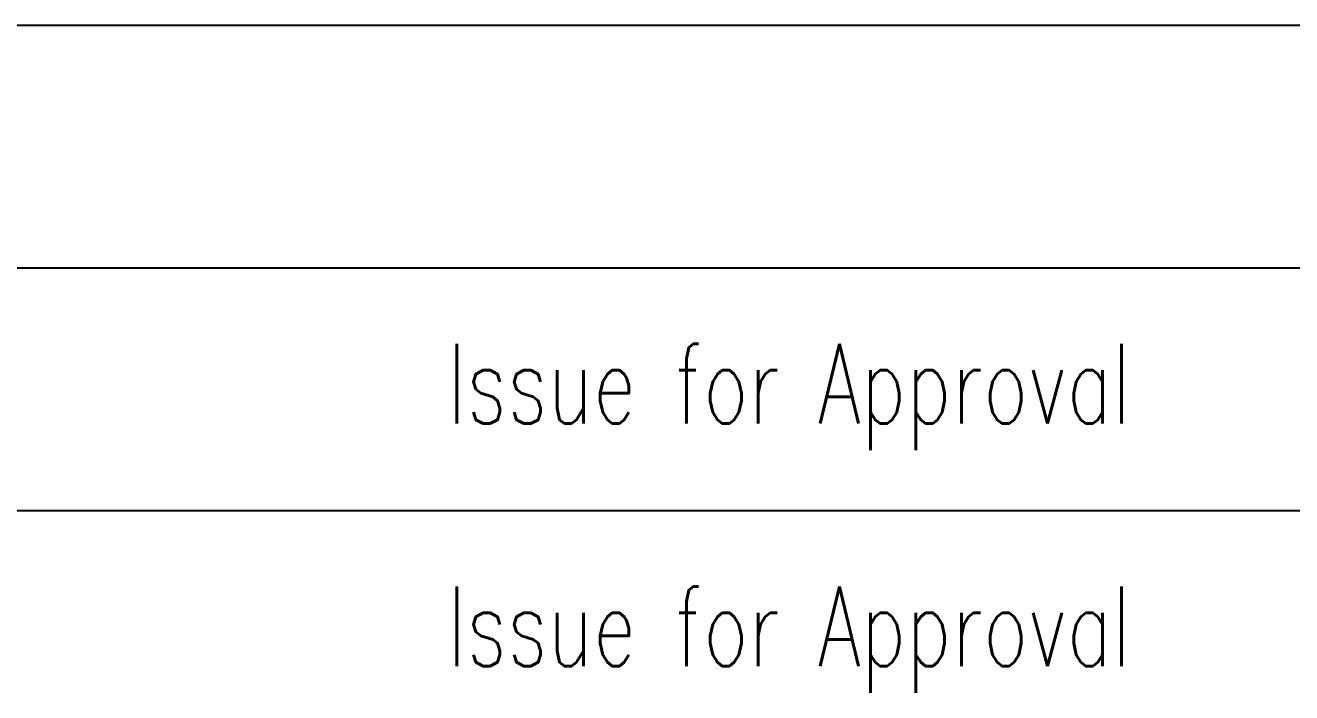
# Model space of a CAD drawing. Header units: millimetres. Extents: x 0 to 134087, y -49114 to 20834.
# Drawn here: x 87938 to 89217, y 3644 to 4318 of the extents above; entities that cross this region are included whole.
import ezdxf
from ezdxf.enums import TextEntityAlignment as Align

# ---------------------------------------------------------------- set-up
doc = ezdxf.new("R2010")
doc.units = ezdxf.units.MM
doc.header["$LTSCALE"] = 35
doc.layers.add('BODER', color=7, linetype='Continuous')
doc.styles.add('ROMANS', font='ROMANS.shx', dxfattribs={"width": 0.8})

# ---------------------------------------------------------------- blocks, each defined once
blk = doc.blocks.new('TITLE')
at = {"layer": 'BODER'}
for p, q in [((699.671, 122.966), (823.671, 122.966)), ((699.671, 115.966), (823.671, 115.966)), ((699.671, 108.966), (823.671, 108.966))]:
    blk.add_line(p, q, dxfattribs=at)

msp = doc.modelspace()

# ---------------------------------------------------------------- block references
at = {"linetype": 'ByBlock', "xscale": 34.99999999649994, "yscale": 34.99999999649994, "zscale": 34.99999999649994}
msp.add_blockref('TITLE', (62431.2031, 13.8326), dxfattribs=at)

# ---------------------------------------------------------------- texts
at = {"layer": 'BODER', "color": 7, "style": 'ROMANS', "width": 0.7}
for p in [(88709.2269, 3955.8609), (88709.2269, 3710.8609)]:
    msp.add_text('Issue for Approval', height=80.5, dxfattribs=at).set_placement(p, align=Align.MIDDLE_CENTER)

doc.saveas('drawing.dxf')
